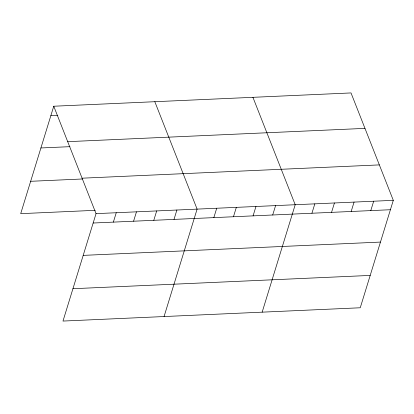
<?xml version="1.0" encoding="UTF-8"?>
<svg xmlns="http://www.w3.org/2000/svg" width="414" height="414" viewBox="0 0 414 414"><rect width="100%" height="100%" fill="white"/><g stroke="black" fill="none" stroke-linecap="round" stroke-linejoin="round"><path stroke-width="0.62" d="M53.753 106.227L96.038 213.64L62.985 321.067L360.247 307.773L393.3 200.34L351.015 92.933L53.753 106.227L20.7 213.66L95.241 210.322M113.364 222.116L116.251 212.734M133.577 221.216L136.465 211.828M153.791 220.31L156.678 210.928M174.004 219.404L176.892 210.022M164.058 316.55L197.105 209.117L154.82 101.704M213.841 217.624L216.724 208.242M233.46 216.745L236.347 207.362M253.078 215.87L255.966 206.482M272.697 214.99L275.584 205.608M262.155 312.161L295.203 204.728L252.918 97.316M311.933 213.236L314.821 203.854M331.557 212.356L334.44 202.974M351.175 211.482L354.063 202.099M370.794 210.602L373.682 201.22M50.865 115.609L57.81 115.299M67.705 141.671L364.967 128.376M40.908 147.964L69.966 146.665M82.081 178.191L379.343 164.896M30.652 181.301L82.453 178.983M96.038 213.64L393.3 200.34M93.15 223.022L390.412 209.727M83.198 255.376L380.461 242.081M72.942 288.713L370.204 275.419"/></g></svg>
